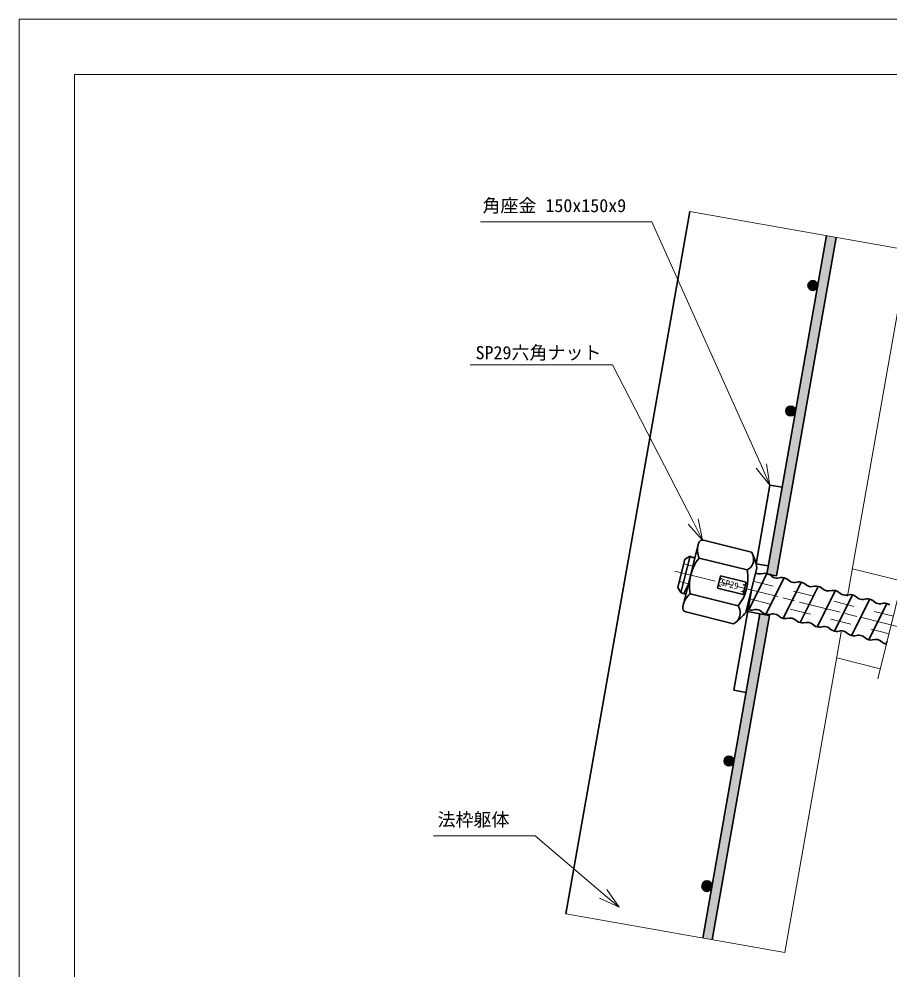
# Model space of a CAD drawing. Units: millimetres at full size, sheet at 1:2.5; details may follow other scales. Extents: x 2979 to 4659, y -1549 to -346.
# Drawn here: x 2979 to 3605, y -1030 to -346 of the extents above; entities that cross this region are included whole.
import ezdxf
from ezdxf.enums import TextEntityAlignment as Align

# ---------------------------------------------------------------- set-up
doc = ezdxf.new("R2010")
doc.units = ezdxf.units.MM
doc.header["$LTSCALE"] = 2.5
for name, pattern in [('CHAIN', [18.5, 12, -1.5, 3.5, -1.5]), ('CHAIN_DOUBLE_DASH', [23.5, 12, -1.5, 3.5, -1.5, 3.5, -1.5]), ('DASHED_SPACED', [12, 6, -6])]:
    doc.linetypes.add(name, pattern=pattern)
for name, color, linetype, lineweight in [('1 外形線', 7, 'Continuous', 35), ('2 細い実線', 3, 'Continuous', 20), ('3 隠れ線', 2, 'DASHED_SPACED', 18), ('4 中心線', 1, 'CHAIN', 18), ('5 想像線', 6, 'CHAIN_DOUBLE_DASH', 18), ('6 寸法線', 4, 'Continuous', 18), ('7 枠・タイトル', 7, 'Continuous', 13), ('DEFPOINTS_4', 7, 'Continuous', 13)]:
    doc.layers.add(name, color=color, linetype=linetype, lineweight=lineweight)
doc.styles.add('ＭＳ ゴシック', font='')
doc.styles.get('ＭＳ ゴシック').set_extended_font_data('MS Gothic')

msp = doc.modelspace()

# ---------------------------------------------------------------- hatches: boundary and pattern name
at = {"layer": '1 外形線'}
for points in [[(3516.848, -745.435, -0.04691), (3518.084, -745.87, -0.10495), (3520.888, -746.637), (3523.655, -747.141), (3548.17, -608.111), (3566.624, -503.453), (3559.73, -502.238), (3541.276, -606.896)], [(3553.353, -538.096, 1), (3546.353, -538.096, 1)], [(3537.43, -628.404, 1), (3530.43, -628.404, 1)], [(3518.641, -775.58), (3511.747, -774.365), (3470.598, -1007.734), (3477.491, -1008.949)], [(3493.005, -880.352, 1), (3486.005, -880.352, 1)], [(3477.081, -970.66, 1), (3470.081, -970.66, 1)], [(3477.197, -970, 1), (3470.197, -970, 1)]]:
    msp.add_hatch(color=256, dxfattribs=at).paths.add_polyline_path(points)

# ---------------------------------------------------------------- linework, layer by layer
for p, q in [((3372.117, -990.369), (3461.249, -484.873)), ((3541.276, -606.896), (3559.73, -502.238)), ((3548.17, -608.111), (3566.624, -503.453)), ((3516.761, -745.926), (3541.276, -606.896)), ((3523.655, -747.141), (3548.17, -608.111)), ((3508.961, -738.334), (3518.946, -681.707)), ((3527.809, -683.27), (3518.946, -681.707)), ((3456.253, -769.283), (3467.648, -723.582)), ((3471.284, -721.397), (3505.73, -729.986)), ((3457.855, -735.085), (3452.794, -755.383)), ((3461.492, -732.9), (3454.979, -759.019)), ((3461.492, -732.9), (3457.855, -735.085)), ((3461.562, -732.956), (3461.492, -732.9)), ((3468.073, -734.278), (3502.518, -742.866)), ((3517.825, -739.896), (3508.961, -738.334)), ((3501.611, -773.372), (3509.616, -741.266)), ((3481.238, -755.88), (3483.415, -747.147)), ((3501.851, -751.743), (3483.415, -747.147)), ((3499.673, -760.476), (3501.851, -751.743)), ((3503.789, -771.552), (3516.845, -745.434)), ((3514.343, -745.273), (3512.43, -745.637)), ((3516.112, -774.624), (3529.168, -748.507)), ((3516.87, -745.905), (3523.655, -747.141)), ((3520.649, -747.686), (3519.13, -746.467)), ((3526.666, -748.346), (3524.752, -748.709)), ((3528.435, -777.696), (3541.491, -751.579)), ((3532.972, -750.759), (3531.453, -749.539)), ((3538.989, -751.418), (3537.075, -751.782)), ((3454.979, -759.019), (3452.794, -755.383)), ((3457.025, -759.894), (3460.155, -753.632)), ((3499.673, -760.476), (3481.238, -755.88)), ((3492.899, -829.428), (3505.614, -757.319)), ((3540.758, -780.769), (3553.814, -754.651)), ((3545.295, -753.831), (3543.776, -752.612)), ((3551.312, -754.49), (3549.398, -754.854)), ((3553.08, -783.841), (3566.136, -757.724)), ((3557.617, -756.904), (3556.099, -755.684)), ((3563.634, -757.563), (3561.721, -757.927)), ((3569.94, -759.976), (3568.421, -758.756)), ((3461.65, -760.039), (3496.095, -768.628)), ((3565.403, -786.913), (3578.459, -760.796)), ((3575.957, -760.635), (3574.043, -760.999)), ((3577.726, -789.986), (3590.782, -763.869)), ((3582.263, -763.048), (3580.744, -761.829)), ((3588.28, -763.708), (3586.366, -764.071)), ((3594.586, -766.121), (3593.067, -764.901)), ((3508.205, -771.349), (3506.291, -771.713)), ((3513.827, -773.591), (3512.308, -772.372)), ((3590.049, -793.058), (3603.105, -766.941)), ((3600.603, -766.78), (3598.689, -767.144)), ((3458.438, -772.92), (3492.884, -781.508)), ((3470.598, -1007.734), (3511.747, -774.365)), ((3477.491, -1008.949), (3518.641, -775.58)), ((3511.747, -774.365), (3502.884, -772.802)), ((3511.747, -774.365), (3518.641, -775.58)), ((3520.528, -774.421), (3518.614, -774.785)), ((3526.15, -776.664), (3524.631, -775.444)), ((3532.851, -777.494), (3530.937, -777.857)), ((3538.473, -779.736), (3536.954, -778.516)), ((3545.173, -780.566), (3543.26, -780.93)), ((3550.795, -782.809), (3549.277, -781.589)), ((3557.496, -783.638), (3555.582, -784.002)), ((3563.118, -785.881), (3561.599, -784.661)), ((3569.819, -786.711), (3567.905, -787.075)), ((3575.441, -788.953), (3573.922, -787.734)), ((3582.142, -789.783), (3580.228, -790.147)), ((3587.764, -792.026), (3586.245, -790.806)), ((3594.464, -792.855), (3592.551, -793.219)), ((3600.087, -795.098), (3598.568, -793.878)), ((3602.371, -796.131), (3603.314, -794.244)), ((3501.762, -830.991), (3492.899, -829.428))]:
    msp.add_line(p, q, dxfattribs=at)
for centre in [(3549.853, -538.096), (3533.93, -628.404), (3489.505, -880.352), (3473.581, -970.66), (3473.697, -970)]:
    msp.add_circle(centre, 3.5, dxfattribs=at)
for centre, radius, start, end in [((3470.558, -724.308), 3, 76, 166), ((3481.894, -728.448), 15, 166, 202.8699), ((3470.277, -748.509), 40, 10.43173, 27.58647), ((3491.904, -753.901), 30.871, 140.53142, 191.46857), ((3464.972, -728.02), 6, 235.36383, 270.69889), ((3498.436, -735.008), 8.855, 297.44966, 16.68165), ((3472.264, -749.004), 30.871, 320.53143, 11.46857), ((3511.736, -739.677), 6, 239.80952, 276.63395), ((3515.152, -752.226), 7, 55.36613, 96.63387), ((3517.679, -752.858), 7, 55.36613, 96.63387), ((3524.059, -742.75), 6, 235.36383, 276.63395), ((3527.475, -755.299), 7, 55.36613, 96.63387), ((3536.382, -745.822), 6, 235.36383, 276.63395), ((3539.798, -758.371), 7, 55.36613, 96.63387), ((3548.705, -748.895), 6, 235.36383, 276.63395), ((3552.12, -761.444), 7, 55.36613, 96.63387), ((3561.028, -751.967), 6, 235.36383, 276.63395), ((3564.443, -764.516), 7, 55.36613, 96.63387), ((3458.719, -753.102), 7, 237.71241, 268.5617), ((3471.116, -771.675), 15, 129.1301, 166), ((3573.35, -755.039), 6, 235.36383, 276.63395), ((3576.766, -767.588), 7, 55.36613, 96.63387), ((3585.673, -758.112), 6, 235.36383, 276.63395), ((3589.089, -770.661), 7, 55.36613, 96.63387), ((3459.164, -770.009), 3, 166, 256), ((3488.802, -773.65), 8.855, 315.31797, 34.55029), ((3505.483, -764.759), 7, 242.17256, 276.63387), ((3499.102, -774.868), 6, 55.36605, 55.79322), ((3508.898, -777.308), 6, 55.36605, 96.63008), ((3597.996, -761.184), 6, 235.36383, 276.63395), ((3601.411, -773.733), 7, 55.36613, 96.63387), ((3470.277, -748.509), 40, 304.41353, 321.56827), ((3517.806, -767.832), 7, 235.36613, 276.63387), ((3521.221, -780.381), 6, 55.36605, 96.63008), ((3530.128, -770.904), 7, 235.36613, 276.63387), ((3533.544, -783.453), 6, 55.36605, 96.63008), ((3542.451, -773.977), 7, 235.36613, 276.63387), ((3545.867, -786.526), 6, 55.36605, 96.63008), ((3554.774, -777.049), 7, 235.36613, 276.63387), ((3558.189, -789.598), 6, 55.36605, 96.63008), ((3567.097, -780.121), 7, 235.36613, 276.63387), ((3570.512, -792.67), 6, 55.36605, 96.63008), ((3579.419, -783.194), 7, 235.36613, 276.63387), ((3582.835, -795.743), 6, 55.36605, 96.63008), ((3591.742, -786.266), 7, 235.36613, 276.63387), ((3595.158, -798.815), 6, 55.36605, 96.63008), ((3604.065, -789.339), 7, 235.36613, 259.75636)]:
    msp.add_arc(centre, radius, start, end, dxfattribs=at)
at = {"layer": '2 細い実線'}
for p, q in [((3618.819, -512.657), (3461.249, -484.873)), ((3574.924, -761.595), (3618.819, -512.657)), ((3578.385, -741.968), (3614.126, -750.88)), ((3615.932, -743.638), (3596.596, -821.191)), ((3529.686, -1018.152), (3570.318, -787.719)), ((3567.07, -806.137), (3598.401, -813.949)), ((3529.686, -1018.152), (3372.117, -990.369))]:
    msp.add_line(p, q, dxfattribs=at)
at = {"layer": '3 隠れ線'}
for p, q in [((3457.003, -738.501), (3463.523, -740.126)), ((3457.003, -738.501), (3463.523, -740.126)), ((3453.858, -751.114), (3460.378, -752.74)), ((3453.858, -751.114), (3460.378, -752.74)), ((3506.745, -750.901), (3607.837, -776.106)), ((3504.482, -763.735), (3604.692, -788.72))]:
    msp.add_line(p, q, dxfattribs=at)
at = {"layer": '4 中心線'}
msp.add_line((3450.579, -743.598), (3969.608, -873.005), dxfattribs=at)
at = {"layer": '5 想像線'}
for p, q in [((3483.72, -750.057), (3483.962, -749.087)), ((3483.962, -749.087), (3484.932, -749.329)), ((3482.632, -754.423), (3482.873, -753.453)), ((3483.602, -754.665), (3482.632, -754.423)), ((3499.127, -758.536), (3498.156, -758.294)), ((3499.368, -757.566), (3499.127, -758.536)), ((3499.487, -752.958), (3500.457, -753.2)), ((3500.457, -753.2), (3500.215, -754.17))]:
    msp.add_line(p, q, dxfattribs=at)
at = {"layer": '6 寸法線'}
for p, q in [((3434.091, -492.29), (3310.634, -492.29)), ((3512.814, -668.018), (3434.091, -492.29)), ((3405.678, -595.183), (3303.192, -595.183)), ((3463.697, -707.97), (3405.678, -595.183)), ((3518.946, -681.707), (3509.146, -669.661)), ((3518.946, -681.707), (3512.814, -668.018)), ((3516.482, -666.375), (3518.946, -681.707)), ((3470.558, -721.308), (3460.123, -709.808)), ((3470.558, -721.308), (3463.697, -707.97)), ((3467.271, -706.131), (3470.558, -721.308)), ((3350.116, -934.22), (3276.916, -934.22)), ((3399.046, -975.896), (3350.116, -934.22)), ((3410.466, -985.622), (3399.046, -975.896)), ((3401.653, -972.836), (3410.466, -985.622)), ((3410.466, -985.622), (3396.44, -978.956))]:
    msp.add_line(p, q, dxfattribs=at)
at = {"layer": '7 枠・タイトル'}
for q in [(4618.596, -386.312), (3018.596, -1494.312)]:
    msp.add_line((3018.596, -386.312), q, dxfattribs=at)
at = {"layer": 'DEFPOINTS_4'}
for q in [(4658.596, -346.312), (2978.596, -1534.312)]:
    msp.add_line((2978.596, -346.312), q, dxfattribs=at)

# ---------------------------------------------------------------- texts
at = {"layer": '1 外形線', "style": 'ＭＳ ゴシック'}
msp.add_text('SP29', height=4.747, rotation=346, dxfattribs=at).set_placement((3482.888, -755.15), align=Align.BOTTOM_LEFT)
at = {"layer": '6 寸法線', "style": 'ＭＳ ゴシック'}
for s, p in [('角座金 150x150x9', (3415.539, -480.574)), ('SP29六角ナット', (3397.739, -586.423)), ('法枠躯体', (3331.564, -922.504))]:
    msp.add_text(s, height=9.494, dxfattribs=at).set_placement(p, align=Align.MIDDLE_RIGHT)

doc.saveas('drawing.dxf')
